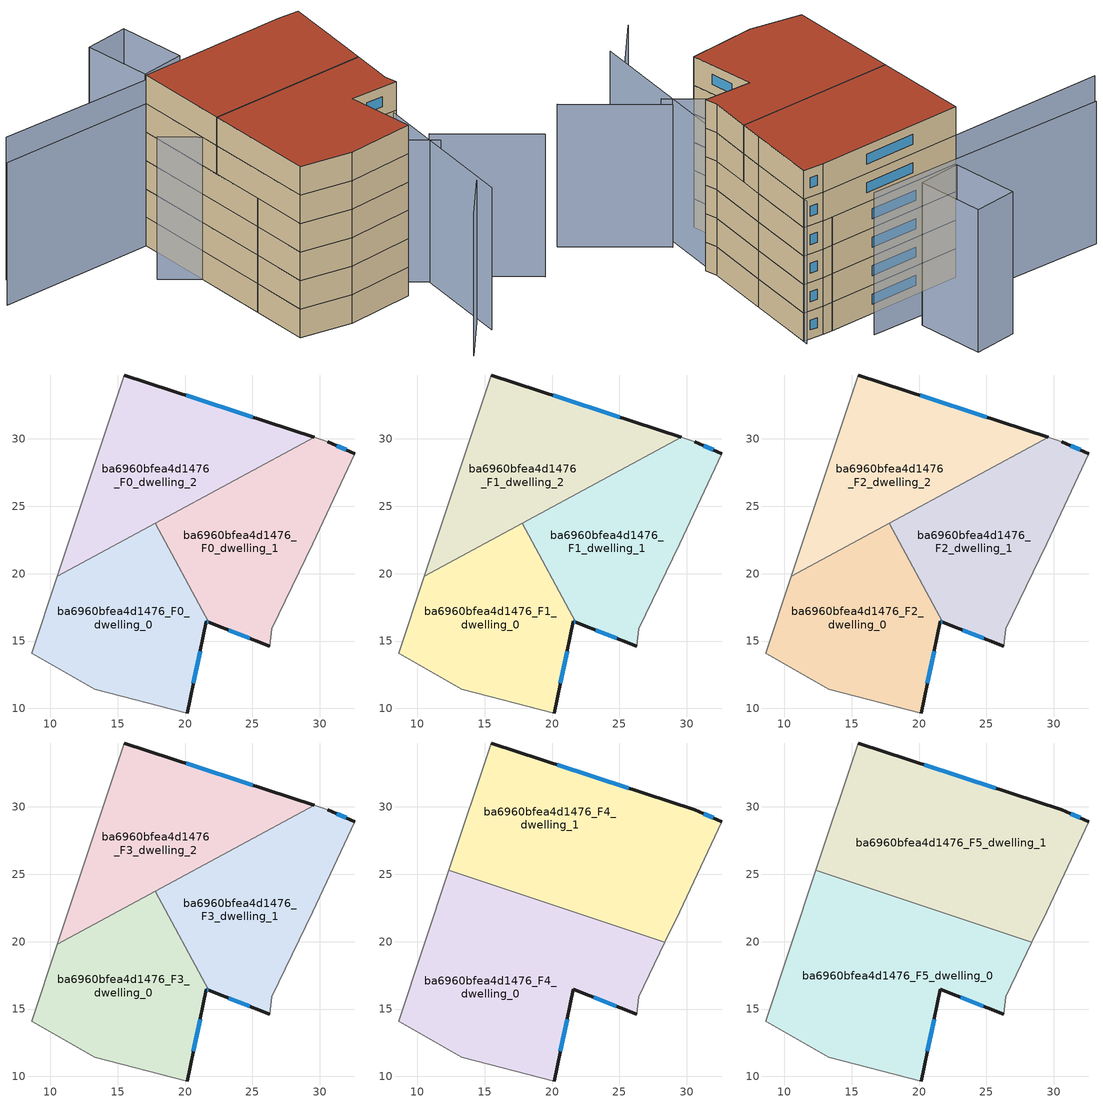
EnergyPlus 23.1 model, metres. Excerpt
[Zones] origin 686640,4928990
ba6960bfea4d1476_F0_dwelling_0
 floor ground (EU_floor_Construction): 17.79,23.75 21.76,16.39 21.57,16.47 20.15,9.66 13.31,11.42 8.6,14.11 10.51,19.82 z0
 wall outside (EU_wall_Construction): 21.76,16.39 21.57,16.47 / 20.15,9.66 21.57,16.47 z0:3
 wall adiabatic (EU_wall_Construction): 10.51,19.82 8.6,14.11 13.31,11.42 20.15,9.66 z0:3
 wall to ba6960bfea4d1476_F0_dwelling_1 (EU_wall_Construction): 21.76,16.39 17.79,23.75 z0:3
 wall to ba6960bfea4d1476_F0_dwelling_2 (EU_wall_Construction): 17.79,23.75 10.51,19.82 z0:3
 window (EU_Window_Construction): 21.7,16.42 21.64,16.44 / 20.62,11.87 21.11,14.25 z0.98:2.02
ba6960bfea4d1476_F0_dwelling_1
 floor ground (EU_floor_Construction): 32.6,28.92 29.47,22.23 26.44,15.92 26.28,14.62 21.76,16.39 17.79,23.75 29.59,30.12 30.59,29.79 z0
 wall outside (EU_wall_Construction): 21.76,16.39 26.28,14.62 / 32.6,28.92 30.59,29.79 z0:3
 wall adiabatic (EU_wall_Construction): 26.28,14.62 26.44,15.92 29.47,22.23 32.6,28.92 / 30.59,29.79 29.59,30.12 z0:3
 wall to ba6960bfea4d1476_F0_dwelling_2 (EU_wall_Construction): 29.59,30.12 17.79,23.75 z0:3
 window (EU_Window_Construction): 23.23,15.81 24.81,15.19 / 31.95,29.2 31.25,29.51 z0.98:2.02
ba6960bfea4d1476_F0_dwelling_2
 floor ground (EU_floor_Construction): 29.59,30.12 10.51,19.82 15.48,34.75 z0
 wall outside (EU_wall_Construction): 29.59,30.12 15.48,34.75 z0:3
 wall adiabatic (EU_wall_Construction): 15.48,34.75 10.51,19.82 z0:3
 window (EU_Window_Construction): 25.01,31.63 20.07,33.24 z0.98:2.02
ba6960bfea4d1476_F1_dwelling_0
 floor to ba6960bfea4d1476_F0_dwelling_0 (EU_floor_Construction): 17.79,23.75 21.76,16.39 21.57,16.47 20.15,9.66 13.31,11.42 8.6,14.11 10.51,19.82 z3
 wall outside (EU_wall_Construction): 21.76,16.39 21.57,16.47 / 20.15,9.66 21.57,16.47 z3:6
 wall adiabatic (EU_wall_Construction): 10.51,19.82 8.6,14.11 13.31,11.42 20.15,9.66 z3:6
 wall to ba6960bfea4d1476_F1_dwelling_1 (EU_wall_Construction): 21.76,16.39 17.79,23.75 z3:6
 wall to ba6960bfea4d1476_F1_dwelling_2 (EU_wall_Construction): 17.79,23.75 10.51,19.82 z3:6
 window (EU_Window_Construction): 21.7,16.42 21.64,16.44 / 20.62,11.87 21.11,14.25 z3.98:5.02
ba6960bfea4d1476_F1_dwelling_1
 floor to ba6960bfea4d1476_F0_dwelling_1 (EU_floor_Construction): 32.6,28.92 29.47,22.23 26.44,15.92 26.28,14.62 21.76,16.39 17.79,23.75 29.59,30.12 30.59,29.79 z3
 wall outside (EU_wall_Construction): 21.76,16.39 26.28,14.62 / 32.6,28.92 30.59,29.79 z3:6
 wall adiabatic (EU_wall_Construction): 26.28,14.62 26.44,15.92 29.47,22.23 32.6,28.92 / 30.59,29.79 29.59,30.12 z3:6
 wall to ba6960bfea4d1476_F1_dwelling_2 (EU_wall_Construction): 29.59,30.12 17.79,23.75 z3:6
 window (EU_Window_Construction): 23.23,15.81 24.81,15.19 / 31.95,29.2 31.25,29.51 z3.98:5.02
ba6960bfea4d1476_F1_dwelling_2
 floor to ba6960bfea4d1476_F0_dwelling_2 (EU_floor_Construction): 29.59,30.12 10.51,19.82 15.48,34.75 z3
 wall outside (EU_wall_Construction): 29.59,30.12 15.48,34.75 z3:6
 wall adiabatic (EU_wall_Construction): 15.48,34.75 10.51,19.82 z3:6
 window (EU_Window_Construction): 25.01,31.63 20.07,33.24 z3.98:5.02
ba6960bfea4d1476_F2_dwelling_0
 floor to ba6960bfea4d1476_F1_dwelling_0 (EU_floor_Construction): 17.79,23.75 21.76,16.39 21.57,16.47 20.15,9.66 13.31,11.42 8.6,14.11 10.51,19.82 z6
 wall outside (EU_wall_Construction): 21.76,16.39 21.57,16.47 / 20.15,9.66 21.57,16.47 z6:9
 wall adiabatic (EU_wall_Construction): 10.51,19.82 8.6,14.11 13.31,11.42 20.15,9.66 z6:9
 wall to ba6960bfea4d1476_F2_dwelling_1 (EU_wall_Construction): 21.76,16.39 17.79,23.75 z6:9
 wall to ba6960bfea4d1476_F2_dwelling_2 (EU_wall_Construction): 17.79,23.75 10.51,19.82 z6:9
 window (EU_Window_Construction): 21.7,16.42 21.64,16.44 / 20.62,11.87 21.11,14.25 z6.98:8.02
ba6960bfea4d1476_F2_dwelling_1
 floor to ba6960bfea4d1476_F1_dwelling_1 (EU_floor_Construction): 32.6,28.92 29.47,22.23 26.44,15.92 26.28,14.62 21.76,16.39 17.79,23.75 29.59,30.12 30.59,29.79 z6
 wall outside (EU_wall_Construction): 21.76,16.39 26.28,14.62 / 32.6,28.92 30.59,29.79 z6:9
 wall adiabatic (EU_wall_Construction): 26.28,14.62 26.44,15.92 29.47,22.23 32.6,28.92 / 30.59,29.79 29.59,30.12 z6:9
 wall to ba6960bfea4d1476_F2_dwelling_2 (EU_wall_Construction): 29.59,30.12 17.79,23.75 z6:9
 window (EU_Window_Construction): 23.23,15.81 24.81,15.19 / 31.95,29.2 31.25,29.51 z6.98:8.02
ba6960bfea4d1476_F2_dwelling_2
 floor to ba6960bfea4d1476_F1_dwelling_2 (EU_floor_Construction): 29.59,30.12 10.51,19.82 15.48,34.75 z6
 wall outside (EU_wall_Construction): 29.59,30.12 15.48,34.75 z6:9
 wall adiabatic (EU_wall_Construction): 15.48,34.75 10.51,19.82 z6:9
 window (EU_Window_Construction): 25.01,31.63 20.07,33.24 z6.98:8.02
ba6960bfea4d1476_F3_dwelling_0
 floor to ba6960bfea4d1476_F2_dwelling_0 (EU_floor_Construction): 17.79,23.75 21.76,16.39 21.57,16.47 20.15,9.66 13.31,11.42 8.6,14.11 10.51,19.82 z9
 wall outside (EU_wall_Construction): 21.76,16.39 21.57,16.47 / 20.15,9.66 21.57,16.47 z9:12
 wall adiabatic (EU_wall_Construction): 10.51,19.82 8.6,14.11 13.31,11.42 20.15,9.66 z9:12
 wall to ba6960bfea4d1476_F3_dwelling_1 (EU_wall_Construction): 21.76,16.39 17.79,23.75 z9:12
 wall to ba6960bfea4d1476_F3_dwelling_2 (EU_wall_Construction): 17.79,23.75 10.51,19.82 z9:12
 window (EU_Window_Construction): 21.7,16.42 21.64,16.44 / 20.62,11.87 21.11,14.25 z9.98:11.02
ba6960bfea4d1476_F3_dwelling_1
 floor to ba6960bfea4d1476_F2_dwelling_1 (EU_floor_Construction): 32.6,28.92 29.47,22.23 26.44,15.92 26.28,14.62 21.76,16.39 17.79,23.75 29.59,30.12 30.59,29.79 z9
 wall outside (EU_wall_Construction): 21.76,16.39 26.28,14.62 / 32.6,28.92 30.59,29.79 z9:12
 wall adiabatic (EU_wall_Construction): 26.28,14.62 26.44,15.92 29.47,22.23 32.6,28.92 / 30.59,29.79 29.59,30.12 z9:12
 wall to ba6960bfea4d1476_F3_dwelling_2 (EU_wall_Construction): 29.59,30.12 17.79,23.75 z9:12
 window (EU_Window_Construction): 23.23,15.81 24.81,15.19 / 31.95,29.2 31.25,29.51 z9.98:11.02
ba6960bfea4d1476_F3_dwelling_2
 floor to ba6960bfea4d1476_F2_dwelling_2 (EU_floor_Construction): 29.59,30.12 10.51,19.82 15.48,34.75 z9
 wall outside (EU_wall_Construction): 29.59,30.12 15.48,34.75 z9:12
 wall adiabatic (EU_wall_Construction): 15.48,34.75 10.51,19.82 z9:12
 window (EU_Window_Construction): 25.01,31.63 20.07,33.24 z9.98:11.02
ba6960bfea4d1476_F4_dwelling_0
 floor to ba6960bfea4d1476_F3_dwelling_0 (EU_floor_Construction): 17.98,23.41 21.76,16.39 21.57,16.47 20.15,9.66 13.31,11.42 8.6,14.11 10.51,19.82 17.47,23.58 z12
 floor to ba6960bfea4d1476_F3_dwelling_1 (EU_floor_Construction): 28.38,19.94 26.44,15.92 26.28,14.62 21.76,16.39 17.98,23.41 z12
 floor to ba6960bfea4d1476_F3_dwelling_2 (EU_floor_Construction): 17.47,23.58 10.51,19.82 12.33,25.29 z12
 wall outside (EU_wall_Construction): 20.15,9.66 21.57,16.47 26.28,14.62 z12:15
 wall adiabatic (EU_wall_Construction): 12.33,25.29 8.6,14.11 13.31,11.42 20.15,9.66 / 26.28,14.62 26.44,15.92 28.38,19.94 z12:15
 wall to ba6960bfea4d1476_F4_dwelling_1 (EU_wall_Construction): 28.38,19.94 12.33,25.29 z12:15
 window (EU_Window_Construction): 20.62,11.87 21.11,14.25 / 23.11,15.86 24.75,15.22 z12.98:14.02
ba6960bfea4d1476_F4_dwelling_1
 floor to ba6960bfea4d1476_F3_dwelling_1 (EU_floor_Construction): 32.6,28.92 29.47,22.23 28.38,19.94 17.98,23.41 17.79,23.75 29.59,30.12 30.59,29.79 z12
 floor to ba6960bfea4d1476_F3_dwelling_2 (EU_floor_Construction): 29.59,30.12 17.47,23.58 12.33,25.29 15.48,34.75 z12
 floor to ba6960bfea4d1476_F3_dwelling_0 (EU_floor_Construction): 17.79,23.75 17.98,23.41 17.47,23.58 z12
 wall outside (EU_wall_Construction): 32.6,28.92 30.59,29.79 15.48,34.75 z12:15
 wall adiabatic (EU_wall_Construction): 28.38,19.94 29.47,22.23 32.6,28.92 / 15.48,34.75 12.33,25.29 z12:15
 window (EU_Window_Construction): 25.68,31.41 20.4,33.14 / 31.95,29.2 31.25,29.51 z12.98:14.02
ba6960bfea4d1476_F5_dwelling_0
 floor to ba6960bfea4d1476_F4_dwelling_0 (EU_floor_Construction): 28.38,19.94 26.44,15.92 26.28,14.62 21.57,16.47 20.15,9.66 13.31,11.42 8.6,14.11 12.33,25.29 z15
 wall outside (EU_wall_Construction): 20.15,9.66 21.57,16.47 26.28,14.62 z15:18
 wall adiabatic (EU_wall_Construction): 12.33,25.29 8.6,14.11 13.31,11.42 20.15,9.66 / 26.28,14.62 26.44,15.92 28.38,19.94 z15:18
 wall to ba6960bfea4d1476_F5_dwelling_1 (EU_wall_Construction): 28.38,19.94 12.33,25.29 z15:18
 window (EU_Window_Construction): 20.62,11.87 21.11,14.25 / 23.11,15.86 24.75,15.22 z15.98:17.02
 roof outside (EU_roof_Construction): 26.28,14.62 26.44,15.92 28.38,19.94 12.33,25.29 8.6,14.11 13.31,11.42 20.15,9.66 21.57,16.47 z18
ba6960bfea4d1476_F5_dwelling_1
 floor to ba6960bfea4d1476_F4_dwelling_1 (EU_floor_Construction): 30.59,29.79 32.6,28.92 29.47,22.23 28.38,19.94 12.33,25.29 15.48,34.75 z15
 wall outside (EU_wall_Construction): 32.6,28.92 30.59,29.79 15.48,34.75 z15:18
 wall adiabatic (EU_wall_Construction): 28.38,19.94 29.47,22.23 32.6,28.92 / 15.48,34.75 12.33,25.29 z15:18
 window (EU_Window_Construction): 25.68,31.41 20.4,33.14 / 31.95,29.2 31.25,29.51 z15.98:17.02
 roof outside (EU_roof_Construction): 29.47,22.23 32.6,28.92 30.59,29.79 15.48,34.75 12.33,25.29 28.38,19.94 z18
shading: 24.21,9.86 29.62,0.8 / 10.87,30.77 23.77,8.35 / 13.96,-1.1 19.32,1.82 / -0.24,39.99 15.48,34.75 / 15.48,34.75 8.6,14.11 / 18.86,-0.08 32.81,29.35 / 28.24,33.77 3.66,42.5 / 26,43.49 24.47,36.61 / 24.47,36.61 20,37.6 / 20,37.6 21.53,44.48 / 21.53,44.48 26,43.49 z0:15
[Building]
EU S2 Campaign: North Axis=0; Terrain=City; Solar Distribution=FullExterior
[Site:Location]
Bologna: Latitude=44.5; Longitude=11.25; Time Zone=1; Elevation=37
[SizingPeriod:WeatherFileDays]
AnnualSizingPeriod: Begin Month=1; Begin Day of Month=1; End Month=12; End Day of Month=31; Day of Week for Start Day=Monday; Use Weather File Daylight Saving Period=No; Use Weather File Rain and Snow Indicators=No
[MATERIAL]
EU_InternalMass_Material: Roughness=MediumRough; Thickness=0.1; Conductivity=1; Density=1800; Specific Heat=900; Thermal Absorptance=0.9; Solar Absorptance=0.7; Visible Absorptance=0.7
[MATERIAL:NOMASS] Roughness=MediumRough; Thermal Absorptance=0.9; Solar Absorptance=0.7; Visible Absorptance=0.7
Name | Thermal Resistance
EU_wall_NoMass | 0.905828
EU_roof_NoMass | 0.37593
EU_floor_NoMass | 0.67114
[WINDOWMATERIAL:SIMPLEGLAZINGSYSTEM]
EU_Window_SimpleGlazing: UFactor=4.52486; Solar Heat Gain Coefficient=0.85; Visible Transmittance=0.85
[CONSTRUCTION]
EU_wall_Construction: EU_wall_NoMass
EU_roof_Construction: EU_roof_NoMass
EU_floor_Construction: EU_floor_NoMass
EU_InternalMass_Construction: EU_InternalMass_Material
EU_Window_Construction: EU_Window_SimpleGlazing
[ZONE] Type=1; Multiplier=1; Ceiling Height=autocalculate; Floor Area=autocalculate; Part of Total Floor Area=Yes
Name | Volume
ba6960bfea4d1476_F0_dwelling_0; ba6960bfea4d1476_F1_dwelling_0; ba6960bfea4d1476_F2_dwelling_0; ba6960bfea4d1476_F3_dwelling_0 | 350.446
ba6960bfea4d1476_F4_dwelling_0; ba6960bfea4d1476_F5_dwelling_0 | 525.663
ba6960bfea4d1476_F0_dwelling_1; ba6960bfea4d1476_F1_dwelling_1; ba6960bfea4d1476_F2_dwelling_1; ba6960bfea4d1476_F3_dwelling_1 | 350.451
ba6960bfea4d1476_F4_dwelling_1; ba6960bfea4d1476_F5_dwelling_1 | 525.71
ba6960bfea4d1476_F0_dwelling_2; ba6960bfea4d1476_F1_dwelling_2; ba6960bfea4d1476_F2_dwelling_2; ba6960bfea4d1476_F3_dwelling_2 | 350.494
[INTERNALMASS] Construction=EU_InternalMass_Construction
Name | Zone or ZoneList | Surface Area
ba6960bfea4d1476_F0_dwelling_0_EU_InternalMass | ba6960bfea4d1476_F0_dwelling_0 | 116.815
ba6960bfea4d1476_F0_dwelling_1_EU_InternalMass | ba6960bfea4d1476_F0_dwelling_1 | 116.816
ba6960bfea4d1476_F0_dwelling_2_EU_InternalMass | ba6960bfea4d1476_F0_dwelling_2 | 116.831
ba6960bfea4d1476_F1_dwelling_0_EU_InternalMass | ba6960bfea4d1476_F1_dwelling_0 | 116.815
ba6960bfea4d1476_F1_dwelling_1_EU_InternalMass | ba6960bfea4d1476_F1_dwelling_1 | 116.816
ba6960bfea4d1476_F1_dwelling_2_EU_InternalMass | ba6960bfea4d1476_F1_dwelling_2 | 116.831
ba6960bfea4d1476_F2_dwelling_0_EU_InternalMass | ba6960bfea4d1476_F2_dwelling_0 | 116.815
ba6960bfea4d1476_F2_dwelling_1_EU_InternalMass | ba6960bfea4d1476_F2_dwelling_1 | 116.816
ba6960bfea4d1476_F2_dwelling_2_EU_InternalMass | ba6960bfea4d1476_F2_dwelling_2 | 116.831
ba6960bfea4d1476_F3_dwelling_0_EU_InternalMass | ba6960bfea4d1476_F3_dwelling_0 | 116.815
ba6960bfea4d1476_F3_dwelling_1_EU_InternalMass | ba6960bfea4d1476_F3_dwelling_1 | 116.816
ba6960bfea4d1476_F3_dwelling_2_EU_InternalMass | ba6960bfea4d1476_F3_dwelling_2 | 116.831
ba6960bfea4d1476_F4_dwelling_0_EU_InternalMass | ba6960bfea4d1476_F4_dwelling_0 | 175.221
ba6960bfea4d1476_F4_dwelling_1_EU_InternalMass | ba6960bfea4d1476_F4_dwelling_1 | 175.237
ba6960bfea4d1476_F5_dwelling_0_EU_InternalMass | ba6960bfea4d1476_F5_dwelling_0 | 175.221
ba6960bfea4d1476_F5_dwelling_1_EU_InternalMass | ba6960bfea4d1476_F5_dwelling_1 | 175.237
[OTHEREQUIPMENT] Fuel Type=Electricity; Design Level Calculation Method=Watts/Area; Power per Zone Floor Area=1; Fraction Latent=0; Fraction Radiant=0; Fraction Lost=0; Carbon Dioxide Generation Rate=0; EndUse Subcategory=EU_Step8_InternalGains
Name | Zone or ZoneList or Space or SpaceList | Schedule
EU_Step8_InternalGain_ba6960bfea4d1476_F0_dwelling_0_f000 | ba6960bfea4d1476_F0_dwelling_0 | EU_Step8_GainSchedule_ba6960bfea4d1476_F0_dwelling_0_f000
EU_Step8_InternalGain_ba6960bfea4d1476_F0_dwelling_1_f000 | ba6960bfea4d1476_F0_dwelling_1 | EU_Step8_GainSchedule_ba6960bfea4d1476_F0_dwelling_1_f000
EU_Step8_InternalGain_ba6960bfea4d1476_F0_dwelling_2_f000 | ba6960bfea4d1476_F0_dwelling_2 | EU_Step8_GainSchedule_ba6960bfea4d1476_F0_dwelling_2_f000
EU_Step8_InternalGain_ba6960bfea4d1476_F1_dwelling_0_f000 | ba6960bfea4d1476_F1_dwelling_0 | EU_Step8_GainSchedule_ba6960bfea4d1476_F1_dwelling_0_f000
EU_Step8_InternalGain_ba6960bfea4d1476_F1_dwelling_1_f000 | ba6960bfea4d1476_F1_dwelling_1 | EU_Step8_GainSchedule_ba6960bfea4d1476_F1_dwelling_1_f000
EU_Step8_InternalGain_ba6960bfea4d1476_F1_dwelling_2_f000 | ba6960bfea4d1476_F1_dwelling_2 | EU_Step8_GainSchedule_ba6960bfea4d1476_F1_dwelling_2_f000
EU_Step8_InternalGain_ba6960bfea4d1476_F2_dwelling_0_f000 | ba6960bfea4d1476_F2_dwelling_0 | EU_Step8_GainSchedule_ba6960bfea4d1476_F2_dwelling_0_f000
EU_Step8_InternalGain_ba6960bfea4d1476_F2_dwelling_1_f000 | ba6960bfea4d1476_F2_dwelling_1 | EU_Step8_GainSchedule_ba6960bfea4d1476_F2_dwelling_1_f000
EU_Step8_InternalGain_ba6960bfea4d1476_F2_dwelling_2_f000 | ba6960bfea4d1476_F2_dwelling_2 | EU_Step8_GainSchedule_ba6960bfea4d1476_F2_dwelling_2_f000
EU_Step8_InternalGain_ba6960bfea4d1476_F3_dwelling_0_f000 | ba6960bfea4d1476_F3_dwelling_0 | EU_Step8_GainSchedule_ba6960bfea4d1476_F3_dwelling_0_f000
EU_Step8_InternalGain_ba6960bfea4d1476_F3_dwelling_1_f000 | ba6960bfea4d1476_F3_dwelling_1 | EU_Step8_GainSchedule_ba6960bfea4d1476_F3_dwelling_1_f000
EU_Step8_InternalGain_ba6960bfea4d1476_F3_dwelling_2_f000 | ba6960bfea4d1476_F3_dwelling_2 | EU_Step8_GainSchedule_ba6960bfea4d1476_F3_dwelling_2_f000
EU_Step8_InternalGain_ba6960bfea4d1476_F4_dwelling_0_f000 | ba6960bfea4d1476_F4_dwelling_0 | EU_Step8_GainSchedule_ba6960bfea4d1476_F4_dwelling_0_f000
EU_Step8_InternalGain_ba6960bfea4d1476_F4_dwelling_1_f000 | ba6960bfea4d1476_F4_dwelling_1 | EU_Step8_GainSchedule_ba6960bfea4d1476_F4_dwelling_1_f000
EU_Step8_InternalGain_ba6960bfea4d1476_F5_dwelling_0_f000 | ba6960bfea4d1476_F5_dwelling_0 | EU_Step8_GainSchedule_ba6960bfea4d1476_F5_dwelling_0_f000
EU_Step8_InternalGain_ba6960bfea4d1476_F5_dwelling_1_f000 | ba6960bfea4d1476_F5_dwelling_1 | EU_Step8_GainSchedule_ba6960bfea4d1476_F5_dwelling_1_f000
[ZONEVENTILATION:DESIGNFLOWRATE] Schedule=EU_AlwaysOn; Design Flow Rate Calculation Method=AirChanges/Hour; Air Changes per Hour=0.73129; Ventilation Type=Natural; Fan Pressure Rise=0; Fan Total Efficiency=1; Constant Term Coefficient=1; Temperature Term Coefficient=0; Velocity Term Coefficient=0; Velocity Squared Term Coefficient=0; Minimum Indoor Temperature=-100; Maximum Indoor Temperature=100; Delta Temperature=-100; Minimum Outdoor Temperature=-100; Maximum Outdoor Temperature=100; Maximum Wind Speed=40
Name | Zone or ZoneList or Space or SpaceList
EU_ConstantAir_ba6960bfea4d1476_F0_dwelling_0 | ba6960bfea4d1476_F0_dwelling_0
EU_ConstantAir_ba6960bfea4d1476_F0_dwelling_1 | ba6960bfea4d1476_F0_dwelling_1
EU_ConstantAir_ba6960bfea4d1476_F0_dwelling_2 | ba6960bfea4d1476_F0_dwelling_2
EU_ConstantAir_ba6960bfea4d1476_F1_dwelling_0 | ba6960bfea4d1476_F1_dwelling_0
EU_ConstantAir_ba6960bfea4d1476_F1_dwelling_1 | ba6960bfea4d1476_F1_dwelling_1
EU_ConstantAir_ba6960bfea4d1476_F1_dwelling_2 | ba6960bfea4d1476_F1_dwelling_2
EU_ConstantAir_ba6960bfea4d1476_F2_dwelling_0 | ba6960bfea4d1476_F2_dwelling_0
EU_ConstantAir_ba6960bfea4d1476_F2_dwelling_1 | ba6960bfea4d1476_F2_dwelling_1
EU_ConstantAir_ba6960bfea4d1476_F2_dwelling_2 | ba6960bfea4d1476_F2_dwelling_2
EU_ConstantAir_ba6960bfea4d1476_F3_dwelling_0 | ba6960bfea4d1476_F3_dwelling_0
EU_ConstantAir_ba6960bfea4d1476_F3_dwelling_1 | ba6960bfea4d1476_F3_dwelling_1
EU_ConstantAir_ba6960bfea4d1476_F3_dwelling_2 | ba6960bfea4d1476_F3_dwelling_2
EU_ConstantAir_ba6960bfea4d1476_F4_dwelling_0 | ba6960bfea4d1476_F4_dwelling_0
EU_ConstantAir_ba6960bfea4d1476_F4_dwelling_1 | ba6960bfea4d1476_F4_dwelling_1
EU_ConstantAir_ba6960bfea4d1476_F5_dwelling_0 | ba6960bfea4d1476_F5_dwelling_0
EU_ConstantAir_ba6960bfea4d1476_F5_dwelling_1 | ba6960bfea4d1476_F5_dwelling_1
[HVACTEMPLATE:THERMOSTAT] Constant Heating Setpoint=20; Constant Cooling Setpoint=50
EU_HeatOnly_ba6960bfea4d1476_F0_dwelling_0; EU_HeatOnly_ba6960bfea4d1476_F0_dwelling_1; EU_HeatOnly_ba6960bfea4d1476_F0_dwelling_2; EU_HeatOnly_ba6960bfea4d1476_F1_dwelling_0; EU_HeatOnly_ba6960bfea4d1476_F1_dwelling_1; EU_HeatOnly_ba6960bfea4d1476_F1_dwelling_2; EU_HeatOnly_ba6960bfea4d1476_F2_dwelling_0; EU_HeatOnly_ba6960bfea4d1476_F2_dwelling_1; EU_HeatOnly_ba6960bfea4d1476_F2_dwelling_2; EU_HeatOnly_ba6960bfea4d1476_F3_dwelling_0; EU_HeatOnly_ba6960bfea4d1476_F3_dwelling_1; EU_HeatOnly_ba6960bfea4d1476_F3_dwelling_2; EU_HeatOnly_ba6960bfea4d1476_F4_dwelling_0; EU_HeatOnly_ba6960bfea4d1476_F4_dwelling_1; EU_HeatOnly_ba6960bfea4d1476_F5_dwelling_0; EU_HeatOnly_ba6960bfea4d1476_F5_dwelling_1
[HVACTEMPLATE:ZONE:IDEALLOADSAIRSYSTEM] System Availability Schedule=EU_AlwaysOn; Maximum Heating Supply Air Temperature=50; Minimum Cooling Supply Air Temperature=13; Maximum Heating Supply Air Humidity Ratio=0.0156; Minimum Cooling Supply Air Humidity Ratio=0.0077; Heating Limit=NoLimit; Cooling Limit=NoLimit; Heating Availability Schedule=EU_AlwaysOn; Cooling Availability Schedule=EU_CoolingOff; Dehumidification Control Type=ConstantSensibleHeatRatio; Cooling Sensible Heat Ratio=0.7; Dehumidification Setpoint=60; Humidification Control Type=None; Humidification Setpoint=30; Outdoor Air Method=None; Outdoor Air Flow Rate per Person=0.00944; Outdoor Air Flow Rate per Zone Floor Area=0; Outdoor Air Flow Rate per Zone=0; Demand Controlled Ventilation Type=None; Outdoor Air Economizer Type=NoEconomizer; Heat Recovery Type=None; Sensible Heat Recovery Effectiveness=0.7; Latent Heat Recovery Effectiveness=0.65
Name | Template Thermostat
ba6960bfea4d1476_F0_dwelling_0 | EU_HeatOnly_ba6960bfea4d1476_F0_dwelling_0
ba6960bfea4d1476_F0_dwelling_1 | EU_HeatOnly_ba6960bfea4d1476_F0_dwelling_1
ba6960bfea4d1476_F0_dwelling_2 | EU_HeatOnly_ba6960bfea4d1476_F0_dwelling_2
ba6960bfea4d1476_F1_dwelling_0 | EU_HeatOnly_ba6960bfea4d1476_F1_dwelling_0
ba6960bfea4d1476_F1_dwelling_1 | EU_HeatOnly_ba6960bfea4d1476_F1_dwelling_1
ba6960bfea4d1476_F1_dwelling_2 | EU_HeatOnly_ba6960bfea4d1476_F1_dwelling_2
ba6960bfea4d1476_F2_dwelling_0 | EU_HeatOnly_ba6960bfea4d1476_F2_dwelling_0
ba6960bfea4d1476_F2_dwelling_1 | EU_HeatOnly_ba6960bfea4d1476_F2_dwelling_1
ba6960bfea4d1476_F2_dwelling_2 | EU_HeatOnly_ba6960bfea4d1476_F2_dwelling_2
ba6960bfea4d1476_F3_dwelling_0 | EU_HeatOnly_ba6960bfea4d1476_F3_dwelling_0
ba6960bfea4d1476_F3_dwelling_1 | EU_HeatOnly_ba6960bfea4d1476_F3_dwelling_1
ba6960bfea4d1476_F3_dwelling_2 | EU_HeatOnly_ba6960bfea4d1476_F3_dwelling_2
ba6960bfea4d1476_F4_dwelling_0 | EU_HeatOnly_ba6960bfea4d1476_F4_dwelling_0
ba6960bfea4d1476_F4_dwelling_1 | EU_HeatOnly_ba6960bfea4d1476_F4_dwelling_1
ba6960bfea4d1476_F5_dwelling_0 | EU_HeatOnly_ba6960bfea4d1476_F5_dwelling_0
ba6960bfea4d1476_F5_dwelling_1 | EU_HeatOnly_ba6960bfea4d1476_F5_dwelling_1
[SIZING:ZONE] Zone Cooling Design Supply Air Temperature Input Method=SupplyAirTemperature; Zone Cooling Design Supply Air Temperature=13; Zone Heating Design Supply Air Temperature Input Method=SupplyAirTemperature; Zone Heating Design Supply Air Temperature=50; Zone Cooling Design Supply Air Humidity Ratio=0.008; Zone Heating Design Supply Air Humidity Ratio=0.008; Cooling Design Air Flow Method=DesignDay; Cooling Design Air Flow Rate=0; Cooling Minimum Air Flow per Zone Floor Area=0.000762; Cooling Minimum Air Flow=0; Cooling Minimum Air Flow Fraction=0.2; Heating Design Air Flow Method=DesignDay; Heating Design Air Flow Rate=0; Heating Maximum Air Flow per Zone Floor Area=0.002032; Heating Maximum Air Flow=0.141576; Heating Maximum Air Flow Fraction=0.3; Account for Dedicated Outdoor Air System=No; Dedicated Outdoor Air System Control Strategy=NeutralSupplyAir; Dedicated Outdoor Air Low Setpoint Temperature for Design=autosize; Dedicated Outdoor Air High Setpoint Temperature for Design=autosize; Zone Load Sizing Method=Sensible Load Only No Latent Load; Zone Latent Cooling Design Supply Air Humidity Ratio Input Method=HumidityRatioDifference; Zone Cooling Design Supply Air Humidity Ratio Difference=0.005; Zone Latent Heating Design Supply Air Humidity Ratio Input Method=HumidityRatioDifference; Zone Humidification Design Supply Air Humidity Ratio Difference=0.005
ba6960bfea4d1476_F0_dwelling_0; ba6960bfea4d1476_F0_dwelling_1; ba6960bfea4d1476_F0_dwelling_2; ba6960bfea4d1476_F1_dwelling_0; ba6960bfea4d1476_F1_dwelling_1; ba6960bfea4d1476_F1_dwelling_2; ba6960bfea4d1476_F2_dwelling_0; ba6960bfea4d1476_F2_dwelling_1; ba6960bfea4d1476_F2_dwelling_2; ba6960bfea4d1476_F3_dwelling_0; ba6960bfea4d1476_F3_dwelling_1; ba6960bfea4d1476_F3_dwelling_2; ba6960bfea4d1476_F4_dwelling_0; ba6960bfea4d1476_F4_dwelling_1; ba6960bfea4d1476_F5_dwelling_0; ba6960bfea4d1476_F5_dwelling_1
[SCHEDULE:CONSTANT]
Name | Hourly Value
EU_AlwaysOn | 1
EU_CoolingOff | 0
[SCHEDULE:FILE] Column Number=1; Rows to Skip at Top=0; Number of Hours of Data=8760; Column Separator=Comma; Interpolate to Timestep=No; Minutes per Item=60; Adjust Schedule for Daylight Savings=Yes
Name | File
EU_Step8_GainSchedule_ba6960bfea4d1476_F0_dwelling_0_f000 | ../../schedules/ba6960bfea4d1476/ba6960bfea4d1476_F0_dwelling_0_f000_gain.csv
EU_Step8_GainSchedule_ba6960bfea4d1476_F0_dwelling_1_f000 | ../../schedules/ba6960bfea4d1476/ba6960bfea4d1476_F0_dwelling_1_f000_gain.csv
EU_Step8_GainSchedule_ba6960bfea4d1476_F0_dwelling_2_f000 | ../../schedules/ba6960bfea4d1476/ba6960bfea4d1476_F0_dwelling_2_f000_gain.csv
EU_Step8_GainSchedule_ba6960bfea4d1476_F1_dwelling_0_f000 | ../../schedules/ba6960bfea4d1476/ba6960bfea4d1476_F1_dwelling_0_f000_gain.csv
EU_Step8_GainSchedule_ba6960bfea4d1476_F1_dwelling_1_f000 | ../../schedules/ba6960bfea4d1476/ba6960bfea4d1476_F1_dwelling_1_f000_gain.csv
EU_Step8_GainSchedule_ba6960bfea4d1476_F1_dwelling_2_f000 | ../../schedules/ba6960bfea4d1476/ba6960bfea4d1476_F1_dwelling_2_f000_gain.csv
EU_Step8_GainSchedule_ba6960bfea4d1476_F2_dwelling_0_f000 | ../../schedules/ba6960bfea4d1476/ba6960bfea4d1476_F2_dwelling_0_f000_gain.csv
EU_Step8_GainSchedule_ba6960bfea4d1476_F2_dwelling_1_f000 | ../../schedules/ba6960bfea4d1476/ba6960bfea4d1476_F2_dwelling_1_f000_gain.csv
EU_Step8_GainSchedule_ba6960bfea4d1476_F2_dwelling_2_f000 | ../../schedules/ba6960bfea4d1476/ba6960bfea4d1476_F2_dwelling_2_f000_gain.csv
EU_Step8_GainSchedule_ba6960bfea4d1476_F3_dwelling_0_f000 | ../../schedules/ba6960bfea4d1476/ba6960bfea4d1476_F3_dwelling_0_f000_gain.csv
EU_Step8_GainSchedule_ba6960bfea4d1476_F3_dwelling_1_f000 | ../../schedules/ba6960bfea4d1476/ba6960bfea4d1476_F3_dwelling_1_f000_gain.csv
EU_Step8_GainSchedule_ba6960bfea4d1476_F3_dwelling_2_f000 | ../../schedules/ba6960bfea4d1476/ba6960bfea4d1476_F3_dwelling_2_f000_gain.csv
EU_Step8_GainSchedule_ba6960bfea4d1476_F4_dwelling_0_f000 | ../../schedules/ba6960bfea4d1476/ba6960bfea4d1476_F4_dwelling_0_f000_gain.csv
EU_Step8_GainSchedule_ba6960bfea4d1476_F4_dwelling_1_f000 | ../../schedules/ba6960bfea4d1476/ba6960bfea4d1476_F4_dwelling_1_f000_gain.csv
EU_Step8_GainSchedule_ba6960bfea4d1476_F5_dwelling_0_f000 | ../../schedules/ba6960bfea4d1476/ba6960bfea4d1476_F5_dwelling_0_f000_gain.csv
EU_Step8_GainSchedule_ba6960bfea4d1476_F5_dwelling_1_f000 | ../../schedules/ba6960bfea4d1476/ba6960bfea4d1476_F5_dwelling_1_f000_gain.csv
